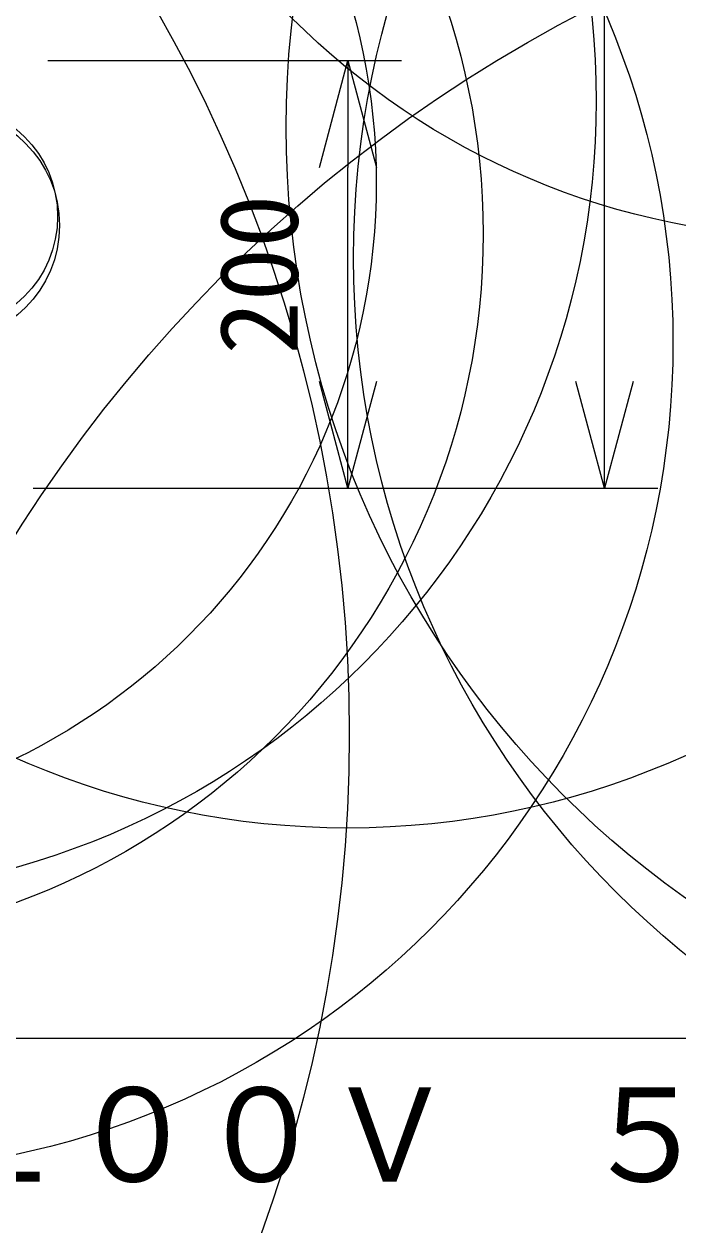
# Model space of a CAD drawing. Units: millimetres, scale not verified. Extents: x -579 to 632, y -295 to 323.
# Drawn here: x -12.06 to 3.24, y -10.86 to 17.22 of the extents above; entities that cross this region are included whole.
import ezdxf
from ezdxf.enums import TextEntityAlignment as Align

# ---------------------------------------------------------------- set-up
doc = ezdxf.new("R2010")
doc.units = ezdxf.units.MM
doc.header["$LTSCALE"] = 0.125
for name, color, linetype, lineweight in [('0-0_0', 7, 'Continuous', 20), ('0-3_WAKU', 1, 'Continuous', 18), ('0-5_SUNPO', 7, 'Continuous', 20), ('0-6_GAIKEI', 1, 'Continuous', 18)]:
    doc.layers.add(name, color=color, linetype=linetype, lineweight=lineweight)
doc.layers.add('0-2_MOJI1', color=7, linetype='Continuous')
doc.styles.add('ＭＳ ゴシック', font='')
doc.styles.get('ＭＳ ゴシック').set_extended_font_data('MS Gothic')

# ---------------------------------------------------------------- blocks, each defined once
blk = doc.blocks.new('_Open30')
at = {"layer": '0-0_0'}
blk.add_line((0, 0), (-1, 0), dxfattribs=at)
blk.add_lwpolyline([(-1, 0.26795), (0, 0), (-1, -0.26795)], dxfattribs=at)
blk = doc.blocks.new('D3')
at = {"layer": '0-5_SUNPO'}
for p, q in [((195.0229, 70.3646), (195.0229, 100.6646)), ((181.6568, 67.8646), (196.2729, 67.8646))]:
    blk.add_line(p, q, dxfattribs=at)
at = {"layer": '0-5_SUNPO', "xscale": 2.5, "yscale": 2.5, "rotation": 270}
blk.add_blockref('_Open30', (195.0229, 67.8646), dxfattribs=at)
blk = doc.blocks.new('D4')
at = {"layer": '0-5_SUNPO'}
for p, q in [((182.0006, 77.8646), (190.2729, 77.8646)), ((189.0229, 70.3646), (189.0229, 75.3646)), ((181.6568, 67.8646), (190.2729, 67.8646))]:
    blk.add_line(p, q, dxfattribs=at)
at = {"layer": '0-5_SUNPO', "xscale": 2.5, "yscale": 2.5}
for p, rotation in [((189.0229, 77.8646), 90), ((189.0229, 67.8646), 270)]:
    blk.add_blockref('_Open30', p, dxfattribs=dict(at, rotation=rotation))
at = {"layer": '0-5_SUNPO', "style": 'ＭＳ ゴシック'}
blk.add_text('200', height=1.833, rotation=90, dxfattribs=at).set_placement((188.3979, 70.9896), align=Align.BOTTOM_LEFT)

msp = doc.modelspace()

# ---------------------------------------------------------------- linework, layer by layer
at = {"layer": '0-3_WAKU', "color": 4}
msp.add_line((62.4993, -6.4999), (-62.5007, -6.4999), dxfattribs=at)
at = {"layer": '0-6_GAIKEI'}
for centre, radius in [((-270.2515, 14.0454), 308.4259), ((-259.2113, 14.0451), 297.4007), ((38.6061, 86.3614), 70.3409), ((-96.2014, 14.3289), 134.3757), ((-65.102, 28.4614), 80.8031), ((-0.2994, 14.656), 38.4881), ((-4.4792, 17.6464), 19.2233), ((16.1255, 14.8056), 22.0478), ((8.3578, -2.3165), 37.2143), ((-38.4206, 0.6172), 33.9726), ((-17.2782, 15.4194), 18.6068), ((16.6063, 11.7463), 20.9533), ((-3.9994, -12.9232), 45.4484), ((-16.2846, 9.78), 19.4103), ((-17.9526, 12.3098), 16.6362), ((-18.7821, 13.5109), 14.9654), ((-13.9345, 12.5085), 2.7102)]:
    msp.add_circle(centre, radius, dxfattribs=at)
at = {"layer": '0-6_GAIKEI', "color": 7}
for centre, radius in [((6.6077, 29.7376), 17.5187), ((16.7839, -12.953), 34.2828), ((-13.9031, 12.7188), 2.6321)]:
    msp.add_circle(centre, radius, dxfattribs=at)

# ---------------------------------------------------------------- block references
at = {"layer": '0-5_SUNPO'}
for name in ['D3', 'D4']:
    msp.add_blockref(name, (-193.5007, -61.4999), dxfattribs=at)

# ---------------------------------------------------------------- texts
at = {"layer": '0-2_MOJI1', "style": 'ＭＳ ゴシック'}
msp.add_text('ＡＣ１００Ｖ\u3000５０／６０Ｈｚ', height=2.199, dxfattribs=at).set_placement((-20.0007, -10.4999), align=Align.BOTTOM_LEFT)

doc.saveas('drawing.dxf')
